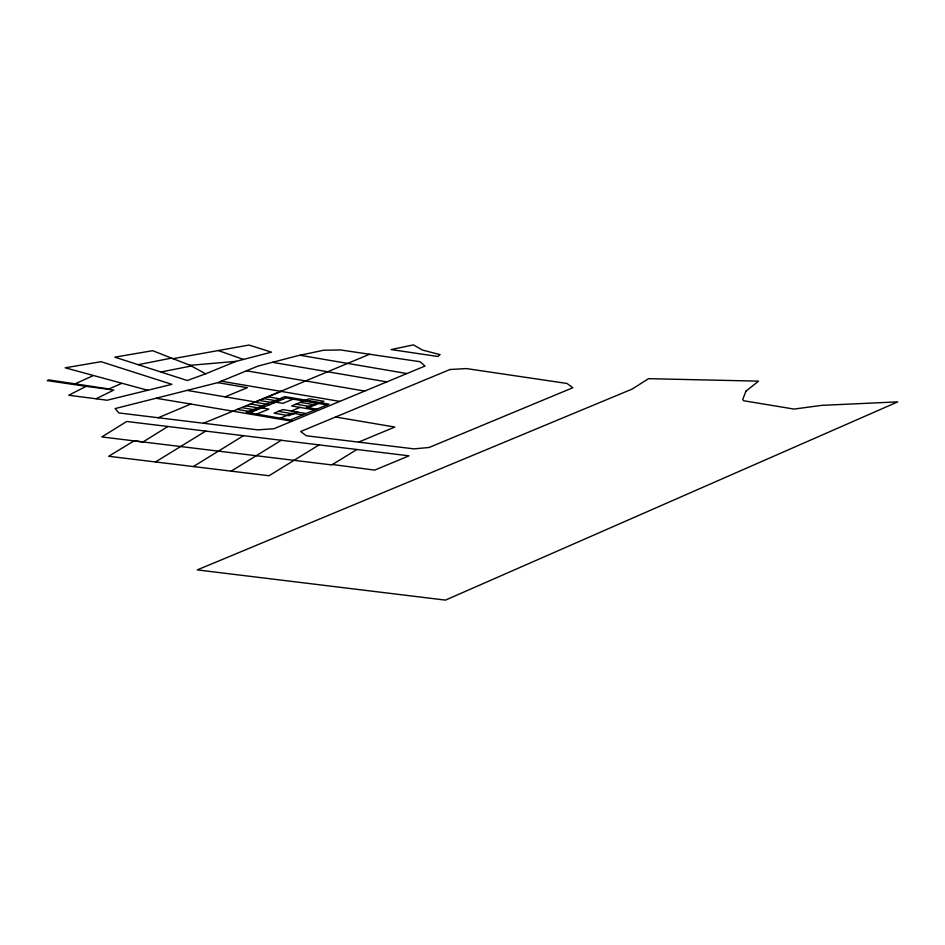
<?xml version="1.0" encoding="UTF-8"?>
<svg xmlns="http://www.w3.org/2000/svg" width="945" height="945" viewBox="0 0 945 945"><rect width="100%" height="100%" fill="white"/><g stroke="black" fill="none" stroke-linecap="round" stroke-linejoin="round"><path stroke-width="1.42" d="M167.926 426.478L143.014 441.953L134.06 440.866L108.699 456.27L269.041 475.748L319.103 444.882M205.726 431.085L155.512 461.951M243.491 435.68L193.371 466.558M281.279 440.287L231.182 471.153M356.938 449.489L331.801 464.928L101.836 436.944L126.724 421.47L408.996 455.833L374.622 470.126L332.51 464.503M96.189 398.707L113.802 390.037L86.125 386.351L68.749 395.246L107.116 400.231L171.907 384.343L101.044 361.699L65.17 367.806L147.857 390.309M92.752 375.874L75.045 383.847M369.554 354.245L255.315 401.979L187.772 390.509M121.303 383.575L108.888 388.95L48.809 379.89L47.25 380.611L86.125 386.351M158.24 417.737L190.819 404.047L292.088 421.222M358.568 442.118L394.821 427.057L335.581 417.005M217.775 382.642L257.997 366.069L297.474 355.792L323.651 350.229L340.661 349.969L420.147 361.722L425.014 366.034L273.944 428.735L257.69 429.845L118.775 412.941L115.113 408.583L217.775 382.642L247.342 387.686L225.158 396.853M203.494 423.242L281.067 391.395M205.597 373.818L236.049 361.356L271.487 352.142L248.972 345.055L172.959 358.675L152.688 350.689L114.806 357.151L187.299 380.528L205.597 373.818L190.146 365.313L172.959 358.675M249.61 412.918L286.122 397.939L327.053 404.921M256.662 414.123L268.864 409.114L261.824 407.909M293.186 399.144L282.909 403.361L275.857 402.157M291.284 411.016L300.061 407.413M280.275 418.174L292.477 413.166L302.683 414.914M316.835 403.184L306.523 407.413L316.729 409.161M297.58 412.091L288.816 415.694L274.05 413.166L282.827 409.563L306.038 413.544M306.357 408.488L323.911 401.294L309.157 398.766L291.603 405.96L314.815 409.941M138.537 364.616L171.529 358.108M161.087 371.964L191.374 365.987L190.146 365.313L236.049 361.356M156.398 398.306L190.819 404.047M364.746 391.053L246.468 370.818M221.284 381.201L339.798 401.401M299.967 355.261L406.917 373.547M272.443 362.313L386.824 381.886M304.762 400.562L319.528 403.09M267.907 396.794L282.673 399.322M300.38 402.357L315.134 404.897M263.525 398.589L278.279 401.117M295.986 404.165L310.751 406.693M259.131 400.396L273.896 402.924M254.748 402.192L269.502 404.72M250.354 403.987L265.12 406.527M245.972 405.795L260.725 408.323M278.444 411.358L293.198 413.886M241.577 407.59L256.343 410.118M237.195 409.386L251.949 411.925M218.366 350.571L243.467 359.431M745.971 391.135L742.699 399.487L743.668 400.739L794.024 409.079L821.796 405.358L897.75 401.873L445.473 600.11L197.233 569.906L632.146 389.08L648.518 378.673L758.528 381.142L745.971 391.135M439.815 354.576L437.807 356.478L391.124 349.579L413.426 344.89L422.474 350.052L439.815 354.576M449.997 369.507L300.687 431.499L306.239 435.751L413.981 448.875L429.101 447.481L572.871 387.71L566.976 383.457L466.464 368.585L449.997 369.507M284.917 396.605L246.456 412.374L290.469 419.923L328.931 404.153L284.917 396.605"/></g></svg>
